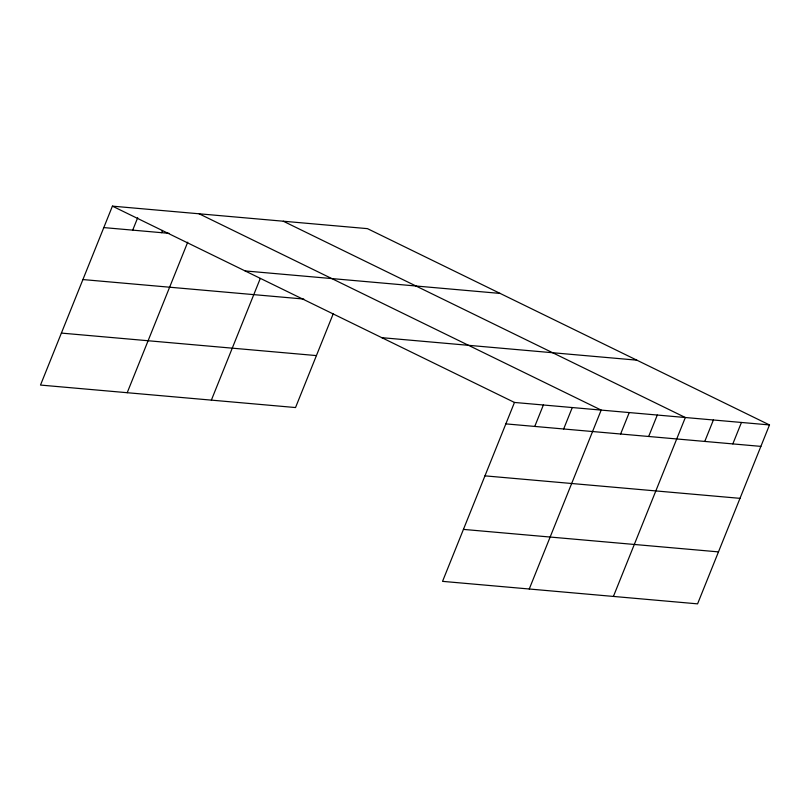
<?xml version="1.0" encoding="UTF-8"?>
<svg xmlns="http://www.w3.org/2000/svg" width="810" height="810" viewBox="0 0 810 810"><rect width="100%" height="100%" fill="white"/><g stroke="black" fill="none" stroke-linecap="round" stroke-linejoin="round"><path stroke-width="1.21" d="M769.5 424.936L514.471 402.449L442.543 581.357L697.582 603.855L769.5 424.936L367.457 228.643L112.418 206.145L40.5 385.064L295.529 407.551L333.264 313.693M132.708 230.141L137.7 217.728M161.605 232.693L162.516 230.435M127.21 392.708L187.728 242.17M211.369 400.13L260.283 278.458M534.752 426.435L543.378 404.99M563.659 428.986L572.275 407.541M529.254 589.002L601.182 410.093L199.128 213.799M620.612 434.008L629.238 412.563M648.668 436.479L657.285 415.044M613.413 596.433L685.341 417.514L283.287 221.221M704.771 441.43L713.397 419.985M732.827 443.91L741.444 422.466M103.801 227.59L169.148 233.351M245.096 270.925L500.124 293.423M82.914 279.561L303.791 299.042M381.793 337.669L636.822 360.156M61.388 333.092L316.416 355.59M505.855 423.883L760.884 446.381M484.957 475.855L739.986 498.342M463.442 529.396L718.47 551.883M112.418 206.145L514.471 402.449"/></g></svg>
